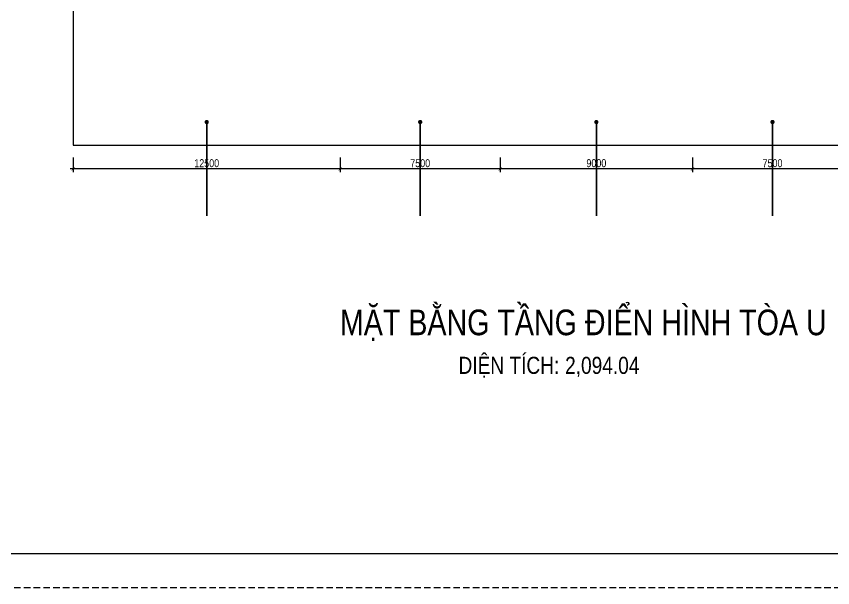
# Model space of a CAD drawing. Header units: millimetres. Extents: x 43 to 292031, y -97961 to -169.
# Drawn here: x 37180 to 75416, y -95209 to -68469 of the extents above; entities that cross this region are included whole.
import ezdxf
from ezdxf.enums import TextEntityAlignment as Align

# ---------------------------------------------------------------- set-up
doc = ezdxf.new("R2010")
doc.units = ezdxf.units.MM
doc.linetypes.add('HIDDEN', pattern=[9.525, 6.35, -3.175])
doc.layers.get('0').update_dxf_attribs({"color": 231})
doc.layers.get('DefPoints').update_dxf_attribs({"color": 191})
doc.layers.add('A-SHBD', color=7, linetype='Continuous', lineweight=35)
doc.layers.add('A-TEXT', color=255, linetype='Continuous', lineweight=25)
doc.layers.add('MDI-BAO', color=1, linetype='Continuous')
doc.styles.add('250602-MB CO CAU CĂN HO X1-3A-1$0$style1', font='arial.ttf')
doc.styles.add('VTK_Arial', font='arial.ttf', dxfattribs={"width": 0.8})
doc.dimstyles.new('250602-MB CO CAU CĂN HO X1-3A-1$0$Dim_50', dxfattribs={"dimscale": 50, "dimtxt": 2, "dimasz": 1.5, "dimexe": 1, "dimexo": 0, "dimgap": 1, "dimtad": 1, "dimdec": 0, "dimlfac": -1, "dimzin": 12, "dimdsep": 46, "dimtxsty": '250602-MB CO CAU CĂN HO X1-3A-1$0$style1', "dimblk1": '250602-MB CO CAU CĂN HO X1-3A-1$0$_ARCHTICK', "dimblk2": '250602-MB CO CAU CĂN HO X1-3A-1$0$_ARCHTICK', "dimsah": 1, "dimcen": 1.5, "dimdle": 1.5, "dimclrd": 256, "dimclre": 256, "dimclrt": 2, "dimadec": 1, "dimazin": 3, "dimtm": 1e-09, "dimtfac": 0.416667, "dimtdec": 0, "dimtix": 1, "dimtmove": 2, "dimatfit": 3, "dimfxl": 7, "dimfxlon": 1, "dimtolj": 1, "dimtzin": 0, "dimlwd": -1, "dimlwe": -1, "dimarcsym": 1})
doc.dimstyles.new('A-2.5-DIM100', dxfattribs={"dimscale": 150, "dimtxt": 2.5, "dimasz": 1, "dimexe": 1, "dimexo": 0, "dimgap": 0.5, "dimtad": 1, "dimdec": 0, "dimzin": 12, "dimdsep": 46, "dimtxsty": 'VTK_Arial', "dimblk": 'ARCHTICK', "dimcen": 0, "dimdle": 1, "dimclrd": 256, "dimclre": 256, "dimclrt": 7, "dimadec": 1, "dimazin": 3, "dimtfac": 1, "dimtdec": 0, "dimtmove": 0, "dimatfit": 2, "dimfxl": 20, "dimtolj": 1, "dimtzin": 0, "dimlwd": -1, "dimlwe": -1, "dimarcsym": 0})

# ---------------------------------------------------------------- blocks, each defined once
blk = doc.blocks.new('VTK-A1_BoKhungTen')
at = {"layer": 'DefPoints', "linetype": 'HIDDEN', "ltscale": 0.3}
blk.add_lwpolyline([(0, -594), (840, -594), (840, 0), (0, 0)], close=True, dxfattribs=at)
at = {"layer": 'DefPoints'}
blk.add_lwpolyline([(755, -10), (30, -10), (30, -584), (755, -584)], dxfattribs=at)
blk = doc.blocks.new('_ArchTick')
at = {"color": 0, "linetype": 'ByBlock', "const_width": 0.15}
blk.add_lwpolyline([(-0.5, -0.5), (0.5, 0.5)], dxfattribs=at)
blk = doc.blocks.new('*D70')
at = {"transparency": 16777216}
for p, q in [((68847, -75071), (68847, -75761)), ((76347, -75071), (76347, -75761)), ((76497, -75611), (68697, -75611))]:
    blk.add_line(p, q, dxfattribs=at)
at = {"layer": 'DefPoints', "color": 0, "transparency": 16777216}
for p in [(68847, -75071, 0), (76347, -75071, 0), (68847, -75611)]:
    blk.add_point(p, dxfattribs=at)
at = {"transparency": 16777216, "xscale": 150, "yscale": 150, "zscale": 150, "rotation": 180}
blk.add_blockref('_ArchTick', (68847, -75611), dxfattribs=at)
at = {"transparency": 16777216, "xscale": 150, "yscale": 150, "zscale": 150}
blk.add_blockref('_ArchTick', (76347, -75611), dxfattribs=at)
at = {"color": 7, "transparency": 16777216, "insert": (72597, -75344), "char_height": 375, "attachment_point": 5, "style": 'VTK_Arial'}
blk.add_mtext('\\A1;7500', dxfattribs=at)
blk = doc.blocks.new('*D71')
at = {"transparency": 16777216}
for p, q in [((59847, -75071), (59847, -75761)), ((68847, -75071), (68847, -75761)), ((68997, -75611), (59697, -75611))]:
    blk.add_line(p, q, dxfattribs=at)
at = {"layer": 'DefPoints', "color": 0, "transparency": 16777216}
for p in [(59847, -75071, 0), (68847, -75071, 0), (59847, -75611)]:
    blk.add_point(p, dxfattribs=at)
at = {"transparency": 16777216, "xscale": 150, "yscale": 150, "zscale": 150, "rotation": 180}
blk.add_blockref('_ArchTick', (59847, -75611), dxfattribs=at)
at = {"transparency": 16777216, "xscale": 150, "yscale": 150, "zscale": 150}
blk.add_blockref('_ArchTick', (68847, -75611), dxfattribs=at)
at = {"color": 7, "transparency": 16777216, "insert": (64347, -75344), "char_height": 375, "attachment_point": 5, "style": 'VTK_Arial'}
blk.add_mtext('\\A1;9000', dxfattribs=at)
blk = doc.blocks.new('*D72')
at = {"transparency": 16777216}
for p, q in [((52347, -75071), (52347, -75761)), ((59847, -75071), (59847, -75761)), ((59997, -75611), (52197, -75611))]:
    blk.add_line(p, q, dxfattribs=at)
at = {"layer": 'DefPoints', "color": 0, "transparency": 16777216}
for p in [(52347, -75071, 0), (59847, -75071, 0), (52347, -75611)]:
    blk.add_point(p, dxfattribs=at)
at = {"transparency": 16777216, "xscale": 150, "yscale": 150, "zscale": 150, "rotation": 180}
blk.add_blockref('_ArchTick', (52347, -75611), dxfattribs=at)
at = {"transparency": 16777216, "xscale": 150, "yscale": 150, "zscale": 150}
blk.add_blockref('_ArchTick', (59847, -75611), dxfattribs=at)
at = {"color": 7, "transparency": 16777216, "insert": (56097, -75344), "char_height": 375, "attachment_point": 5, "style": 'VTK_Arial'}
blk.add_mtext('\\A1;7500', dxfattribs=at)
blk = doc.blocks.new('*D73')
at = {"transparency": 16777216}
for p, q in [((39847, -75071), (39847, -75761)), ((52347, -75071), (52347, -75761)), ((52497, -75611), (39697, -75611))]:
    blk.add_line(p, q, dxfattribs=at)
at = {"layer": 'DefPoints', "color": 0, "transparency": 16777216}
for p in [(39847, -75071, 0), (52347, -75071, 0), (39847, -75611)]:
    blk.add_point(p, dxfattribs=at)
at = {"transparency": 16777216, "xscale": 150, "yscale": 150, "zscale": 150, "rotation": 180}
blk.add_blockref('_ArchTick', (39847, -75611), dxfattribs=at)
at = {"transparency": 16777216, "xscale": 150, "yscale": 150, "zscale": 150}
blk.add_blockref('_ArchTick', (52347, -75611), dxfattribs=at)
at = {"color": 7, "transparency": 16777216, "insert": (46097, -75344), "char_height": 375, "attachment_point": 5, "style": 'VTK_Arial'}
blk.add_mtext('\\A1;12500', dxfattribs=at)
blk = doc.blocks.new('250602-MB CO CAU CĂN HO X1-3A-1$0$_ARCHTICK')
at = {"color": 0, "linetype": 'ByBlock', "const_width": 0.15}
blk.add_lwpolyline([(-0.5, -0.5), (0.5, 0.5)], dxfattribs=at)

msp = doc.modelspace()

# ---------------------------------------------------------------- linework, layer by layer
at = {"layer": 'MDI-BAO', "elevation": 0}
msp.add_lwpolyline([(81624.4, -55704), (46507.8, -55704), (46507.8, -53904), (49640.3, -53904), (49640.3, -45404), (12140.1, -45403.7), (12140.1, -53903.6), (17469.5, -53903.9), (17469.4, -55703.9), (13477.5, -55704.2), (13477.5, -64204.2), (43148.1, -64204.3), (43148.1, -66004.2), (39846.8, -66004), (39846.8, -74504), (88846.8, -74496.9)], dxfattribs=at)

# ---------------------------------------------------------------- block references
at = {"layer": 'DefPoints', "xscale": 160, "yscale": 160, "zscale": 160}
msp.add_blockref('VTK-A1_BoKhungTen', (43.4, -168.9), dxfattribs=at)

# ---------------------------------------------------------------- texts
at = {"layer": 'A-TEXT', "style": 'VTK_Arial', "width": 0.8}
msp.add_text('MẶT BẰNG TẦNG ĐIỂN HÌNH TÒA U', height=1200, dxfattribs=at).set_placement((63735.5, -83393.5), align=Align.CENTER)
for s, p in [('DIỆN TÍCH:', (57891.1, -85203.2)), ('2,094.04', (62883.3, -85204.7))]:
    msp.add_text(s, height=800, dxfattribs=at).set_placement(p)

# ---------------------------------------------------------------- dimensions: what is measured, and where the dimension line sits
for base, p1, p2, picture, middle in [((39846.8, -75610.7), (52346.8, -75070.6, 0), (39846.8, -75070.5, 0), '*D73', (46096.8, -75344.2)), ((52346.8, -75610.7), (59846.8, -75070.6, 0), (52346.8, -75070.6, 0), '*D72', (56096.8, -75344.2)), ((59846.8, -75610.7), (68846.7, -75070.6, 0), (59846.8, -75070.6, 0), '*D71', (64346.8, -75344.2)), ((68846.7, -75610.7), (76346.8, -75070.5, 0), (68846.7, -75070.6, 0), '*D70', (72596.8, -75344.2))]:
    dim = msp.add_linear_dim(base=base, p1=p1, p2=p2, dimstyle='A-2.5-DIM100', override={"dimpost": '\\X', "dimtmove": 1})
    dim.commit()
    dim.dimension.update_dxf_attribs({"geometry": picture, "text_midpoint": middle})

# ---------------------------------------------------------------- leaders
at = {"layer": 'A-SHBD'}
for points in [[(46096.8, -73416, 0), (46096.8, -77805.4, 0)], [(56096.8, -73416, 0), (56096.8, -77805.4, 0)], [(64346.8, -73416, 0), (64346.8, -77805.4, 0)], [(72596.8, -73416, 0), (72596.8, -77805.4, 0)]]:
    msp.add_leader(points, dimstyle='250602-MB CO CAU CĂN HO X1-3A-1$0$Dim_50', override={"dimasz": 4, "dimtad": 0, "dimldrblk": 'Dot', "dimtfill": 1}, dxfattribs=at)

doc.saveas('drawing.dxf')
